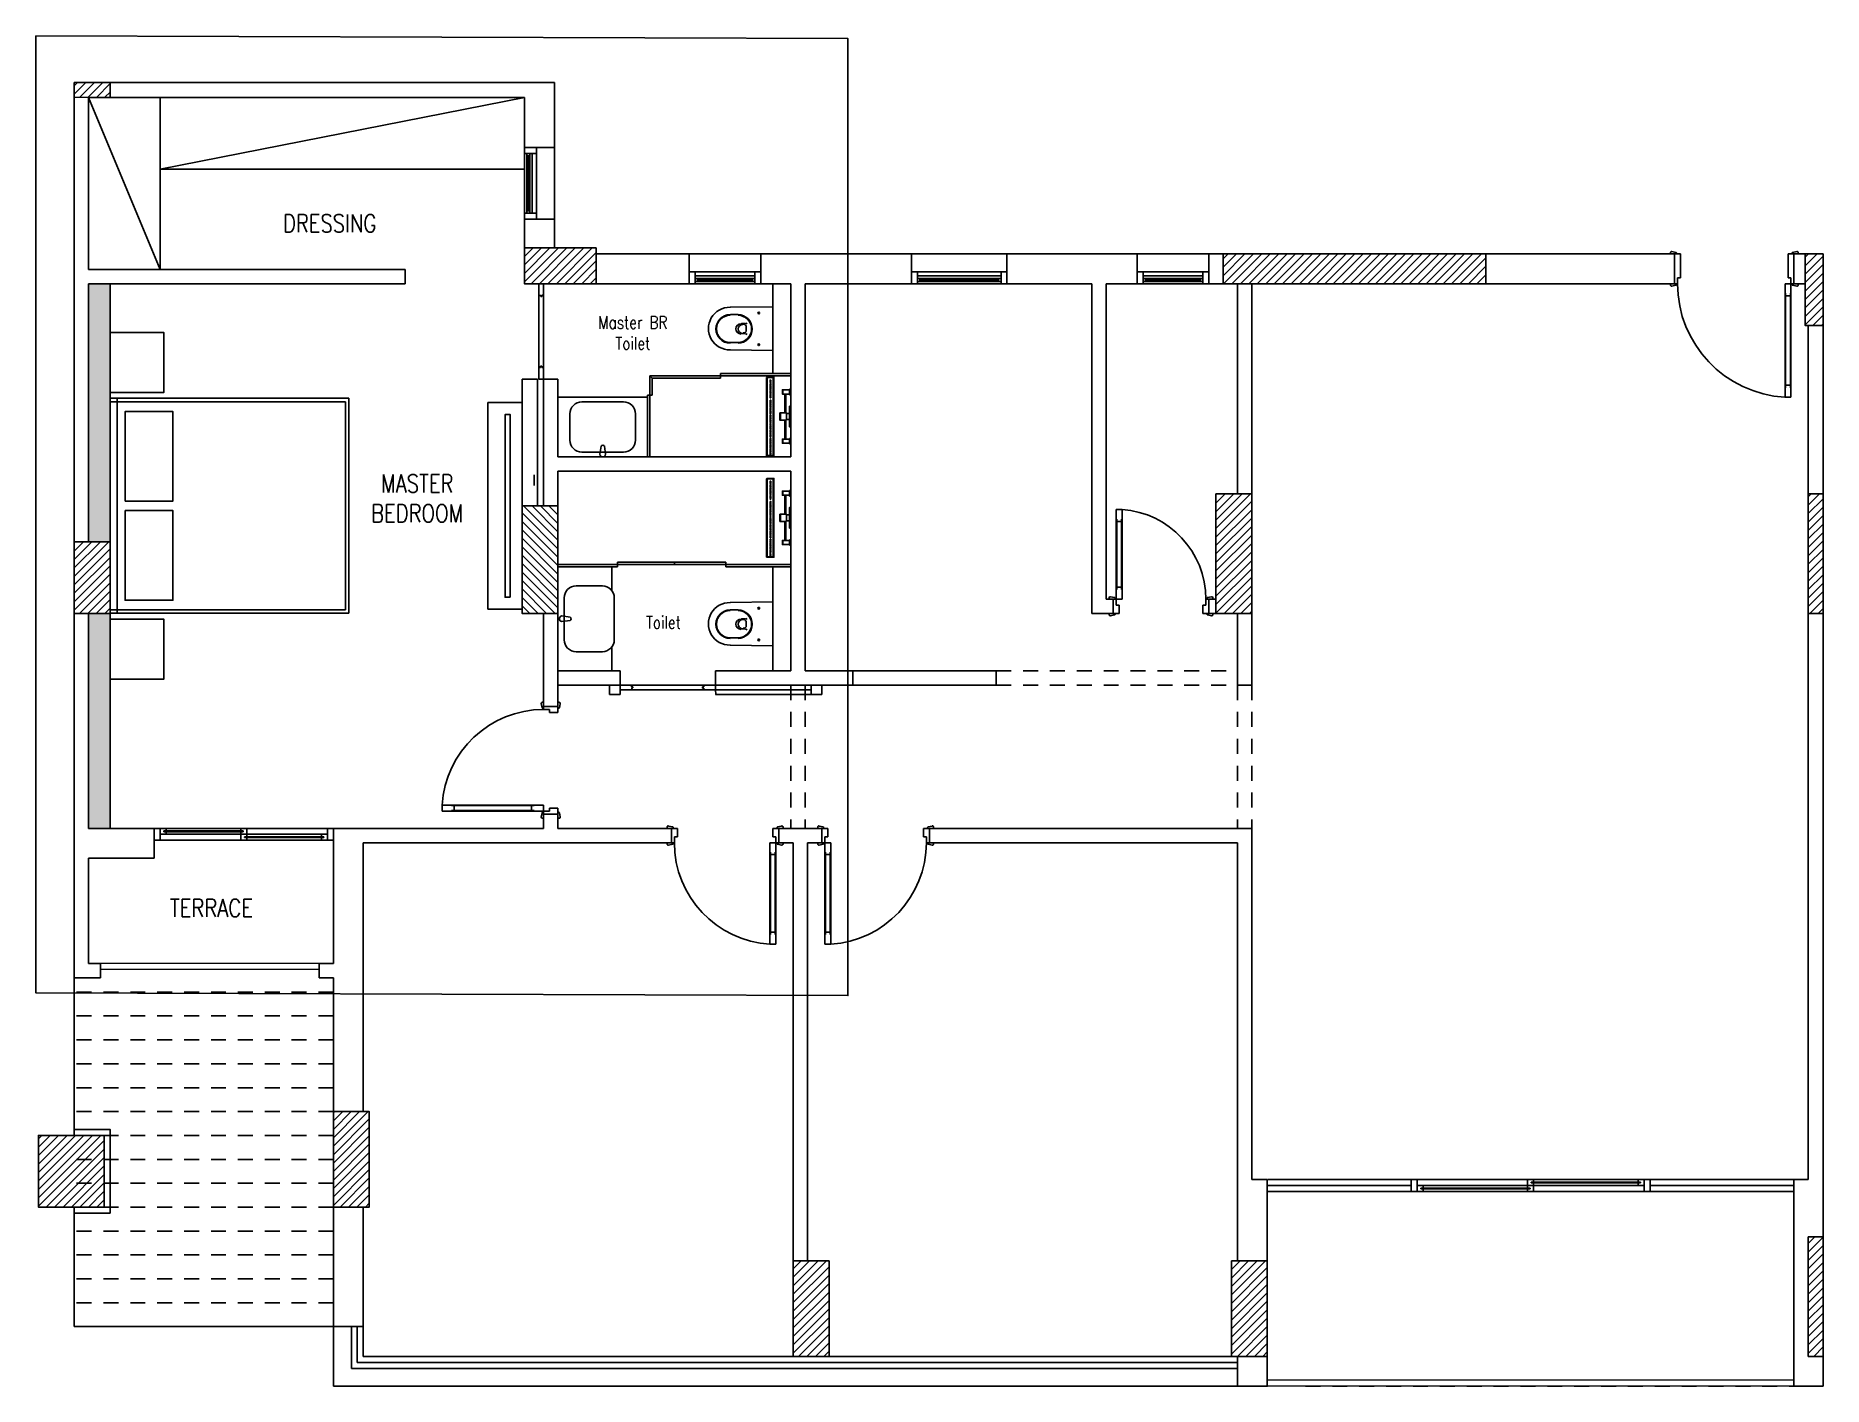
# Model space of a CAD drawing. Header units: inches. Extents: x 23.5 to 38.5, y 8.2 to 35.
# Drawn here: x 23.52 to 38.49, y 8.17 to 19.48 of the extents above; entities outside this region: 3.
import ezdxf

# ---------------------------------------------------------------- set-up
doc = ezdxf.new("R2010")
doc.units = ezdxf.units.IN
doc.header["$MEASUREMENT"] = 0
doc.linetypes.add('Type B - First floor$0$HIDDEN2', pattern=[0.1875, 0.125, -0.0625])
doc.linetypes.add('Type B - Typical$0$Type B - Typical$0$HIDDEN2', pattern=[0.1875, 0.125, -0.0625])
for name, color, linetype in [('A-DETL-TXT', 2, 'Continuous'), ('A-FURN', 2, 'Continuous'), ('A-SYMB-LEVL', 7, 'Continuous'), ('B-X-COL$0$B-X-COL$0$WA-A-COL', 9, 'Continuous'), ('B-X-COL$0$B-X-COL$0$WA-A-COL-HAT', 8, 'Continuous'), ('B-X-COL$0$WA-A-EXP-JNT', 53, 'Continuous'), ('H - Finish', 30, 'Continuous'), ('Type B - First floor$0$WA-A-HNDRAIL', 4, 'Continuous'), ('Type B - First floor$0$WA-A-LINE-10', 9, 'Continuous'), ('Type B - First floor$0$WA-A-LINE-20', 161, 'Continuous'), ('Type B - First floor$0$WA-A-LINE-ABV', 137, 'Type B - First floor$0$HIDDEN2'), ('Type B - First floor$0$WA-A-LINE-BLW', 1, 'Type B - First floor$0$HIDDEN2'), ('Type B - First floor$0$WA-A-WAL', 2, 'Continuous'), ('Type B - First floor$0$WA-A-WIN', 4, 'Continuous'), ('Type B - Typical$0$Type B - Typical$0$WA-A-DOR', 5, 'Continuous'), ('Type B - Typical$0$Type B - Typical$0$WA-A-LINE-20', 161, 'Continuous'), ('Type B - Typical$0$Type B - Typical$0$WA-A-LINE-ABV', 137, 'Type B - Typical$0$Type B - Typical$0$HIDDEN2'), ('Type B - Typical$0$Type B - Typical$0$WA-A-WIN', 4, 'Continuous'), ('Type B - Typical$0$WA-A-WAL', 2, 'Continuous'), ('XA-01 GROUND FLOOR PLAN$0$A-DOOR', 5, 'Continuous')]:
    doc.layers.add(name, color=color, linetype=linetype)
doc.styles.add('ID_ROMANS', font='ROMANS.shx', dxfattribs={"width": 0.8})

# ---------------------------------------------------------------- blocks, each defined once
blk = doc.blocks.new('*U9')
at = {"layer": 'Type B - Typical$0$Type B - Typical$0$WA-A-WIN'}
for p, q in [((0.5, 0.1), (-0.1, 0.1)), ((0.5, 0), (-0.1, 0)), ((-0.05, 0.1), (-0.05, 0)), ((0.45, 0.08), (-0.05, 0.08)), ((0.45, 0.055), (-0.05, 0.055)), ((0.45, 0.035), (-0.05, 0.035)), ((-0.03, 0.08), (-0.03, 0.055)), ((0.43, 0.0705), (-0.03, 0.0705)), ((0.43, 0.0645), (-0.03, 0.0645)), ((0.43, 0.08), (0.43, 0.055)), ((0.45, 0.1), (0.45, 0))]:
    blk.add_line(p, q, dxfattribs=at)
blk = doc.blocks.new('*U8')
at = {"layer": 'Type B - Typical$0$Type B - Typical$0$WA-A-WIN'}
for p, q in [((0.7, 0.1), (-0.1, 0.1)), ((0.7, 0), (-0.1, 0)), ((-0.05, 0.1), (-0.05, 0)), ((0.65, 0.08), (-0.05, 0.08)), ((0.65, 0.055), (-0.05, 0.055)), ((0.65, 0.035), (-0.05, 0.035)), ((-0.03, 0.08), (-0.03, 0.055)), ((0.63, 0.0705), (-0.03, 0.0705)), ((0.63, 0.0645), (-0.03, 0.0645)), ((0.63, 0.08), (0.63, 0.055)), ((0.65, 0.1), (0.65, 0))]:
    blk.add_line(p, q, dxfattribs=at)
blk = doc.blocks.new('Type B - Typical$0$Type B - Typical$0$door 100 x 25')
at = {"layer": 'Type B - Typical$0$Type B - Typical$0$WA-A-DOR'}
for p, q in [((0.025, 1.2), (0.075, 1.2)), ((0.025, 1.2), (0.025, 0.25)), ((0.075, 1.2), (0.075, 0.25)), ((0.025, 1.12), (0.03, 1.12)), ((0.03, 1.12), (0.03, 0.33)), ((0.03, 1.1), (0.07, 1.1)), ((0.07, 1.12), (0.075, 1.12)), ((0.07, 1.12), (0.07, 0.33)), ((0.025, 0.33), (0.03, 0.33)), ((0.03, 0.35), (0.07, 0.35)), ((0.07, 0.33), (0.075, 0.33)), ((-0.035, 0.25), (-0.035, 0.26)), ((0, 0.25), (-0.035, 0.25)), ((0.011, 0.263), (-0.023, 0.27)), ((0, 0.25), (0.025, 0.25)), ((0, 0.25), (0, 0)), ((0, 0.25), (0, 0)), ((0.015, 0.25), (0.015, 0.258)), ((0.015, 0.25), (0.015, 0.251)), ((0.025, 0.25), (0.075, 0.25)), ((0.025, 0.25), (0.025, 0.2)), ((0.025, 0.2), (0.05, 0.2)), ((0.05, 0.2), (0.05, 0)), ((0.975, 0.2), (0.95, 0.2)), ((0.95, 0.2), (0.95, 0)), ((1, 0.25), (0.975, 0.25)), ((0.975, 0.25), (0.975, 0.2)), ((0.985, 0.25), (0.985, 0.258)), ((0.985, 0.25), (0.985, 0.251)), ((0.989, 0.263), (1.023, 0.27)), ((1, 0.25), (1, 0)), ((1, 0.25), (1, 0)), ((1, 0.25), (1.035, 0.25)), ((1.035, 0.25), (1.035, 0.26)), ((-0.035, 0), (-0.035, -0.01)), ((0, 0), (-0.035, 0)), ((0.05, 0), (0, 0)), ((1, 0), (1.035, 0)), ((1.035, 0), (1.035, -0.01)), ((0.011, -0.013), (-0.023, -0.02)), ((0.015, 0), (0.015, -0.001)), ((0.015, 0), (0.015, -0.008)), ((0.95, 0), (1, 0)), ((0.985, 0), (0.985, -0.001)), ((0.985, 0), (0.985, -0.008)), ((0.989, -0.013), (1.023, -0.02))]:
    blk.add_line(p, q, dxfattribs=at)
for centre, radius, start, end in [((0.023, 0.249), 0.952, 0.0565, 86.8472), ((-0.025, 0.26), 0.01, 78.7519, 180), ((0.01, 0.258), 0.005, 0, 78.7519), ((0.99, 0.258), 0.005, 101.2481, 180), ((1.025, 0.26), 0.01, 360, 101.2481), ((-0.025, -0.01), 0.01, 180, 281.2481), ((0.01, -0.008), 0.005, 281.2481, 360), ((0.99, -0.008), 0.005, 180, 258.7519), ((1.025, -0.01), 0.01, 258.7519, 0)]:
    blk.add_arc(centre, radius, start, end, dxfattribs=at)
blk = doc.blocks.new('Type B - Typical$0$Type B - Typical$0$A$C229A7C97')
at = {"layer": 'Type B - Typical$0$Type B - Typical$0$WA-A-DOR'}
for p, q in [((292.769, 23.739), (292.819, 23.739)), ((292.769, 23.739), (292.769, 22.889)), ((292.769, 23.659), (292.774, 23.659)), ((292.774, 23.659), (292.774, 22.969)), ((292.814, 23.659), (292.819, 23.659)), ((292.814, 23.659), (292.814, 22.969)), ((292.819, 23.739), (292.819, 22.889)), ((292.774, 23.639), (292.814, 23.639)), ((292.755, 22.902), (292.721, 22.909)), ((292.769, 22.969), (292.774, 22.969)), ((292.774, 22.989), (292.814, 22.989)), ((292.814, 22.969), (292.819, 22.969)), ((293.633, 22.902), (293.667, 22.909)), ((292.709, 22.889), (292.709, 22.899)), ((292.744, 22.889), (292.709, 22.889)), ((292.709, 22.769), (292.709, 22.759)), ((292.744, 22.769), (292.709, 22.769)), ((292.755, 22.756), (292.721, 22.75)), ((292.744, 22.889), (292.769, 22.889)), ((292.744, 22.889), (292.744, 22.769)), ((292.744, 22.889), (292.744, 22.769)), ((292.794, 22.769), (292.744, 22.769)), ((292.759, 22.889), (292.759, 22.897)), ((292.759, 22.889), (292.759, 22.89)), ((292.759, 22.769), (292.759, 22.768)), ((292.759, 22.769), (292.759, 22.761)), ((292.769, 22.889), (292.819, 22.889)), ((292.769, 22.889), (292.769, 22.839)), ((292.769, 22.839), (292.794, 22.839)), ((292.794, 22.839), (292.794, 22.769)), ((293.619, 22.839), (293.594, 22.839)), ((293.594, 22.839), (293.594, 22.769)), ((293.594, 22.769), (293.644, 22.769)), ((293.644, 22.889), (293.619, 22.889)), ((293.619, 22.889), (293.619, 22.839)), ((293.629, 22.889), (293.629, 22.897)), ((293.629, 22.889), (293.629, 22.89)), ((293.629, 22.769), (293.629, 22.768)), ((293.629, 22.769), (293.629, 22.761)), ((293.633, 22.756), (293.667, 22.75)), ((293.644, 22.889), (293.644, 22.769)), ((293.644, 22.889), (293.644, 22.769)), ((293.644, 22.889), (293.679, 22.889)), ((293.644, 22.769), (293.679, 22.769)), ((293.679, 22.889), (293.679, 22.899)), ((293.679, 22.769), (293.679, 22.759))]:
    blk.add_line(p, q, dxfattribs=at)
for centre, radius, start, end in [((292.766, 22.888), 0.853, 0.0714, 86.4572), ((292.719, 22.899), 0.01, 78.7519, 180), ((292.754, 22.897), 0.005, 0, 78.7519), ((293.634, 22.897), 0.005, 101.2481, 180), ((293.669, 22.899), 0.01, 360, 101.2481), ((292.719, 22.759), 0.01, 180, 281.2481), ((292.754, 22.761), 0.005, 281.2481, 360), ((293.634, 22.761), 0.005, 180, 258.7519), ((293.669, 22.759), 0.01, 258.7519, 0)]:
    blk.add_arc(centre, radius, start, end, dxfattribs=at)
blk = doc.blocks.new('Type B - Typical$0$Type B - Typical$0$A$C4F005157')
at = {"layer": 'Type B - Typical$0$Type B - Typical$0$WA-A-DOR'}
for p, q in [((291.474, 24.299), (291.524, 24.299)), ((291.474, 24.299), (291.474, 23.549)), ((291.524, 24.299), (291.524, 23.549)), ((291.474, 24.219), (291.479, 24.219)), ((291.479, 24.219), (291.479, 23.629)), ((291.479, 24.199), (291.519, 24.199)), ((291.519, 24.219), (291.524, 24.219)), ((291.519, 24.219), (291.519, 23.629)), ((291.479, 23.649), (291.519, 23.649)), ((291.414, 23.549), (291.414, 23.559)), ((291.449, 23.549), (291.414, 23.549)), ((291.46, 23.562), (291.426, 23.569)), ((291.449, 23.549), (291.449, 23.429)), ((291.449, 23.549), (291.449, 23.429)), ((291.449, 23.549), (291.474, 23.549)), ((291.464, 23.549), (291.464, 23.558)), ((291.464, 23.549), (291.464, 23.55)), ((291.474, 23.629), (291.479, 23.629)), ((291.474, 23.549), (291.524, 23.549)), ((291.474, 23.549), (291.474, 23.499)), ((291.474, 23.499), (291.499, 23.499)), ((291.499, 23.499), (291.499, 23.429)), ((291.519, 23.629), (291.524, 23.629)), ((292.224, 23.499), (292.199, 23.499)), ((292.199, 23.499), (292.199, 23.429)), ((292.249, 23.549), (292.224, 23.549)), ((292.224, 23.549), (292.224, 23.499)), ((292.234, 23.549), (292.234, 23.558)), ((292.234, 23.549), (292.234, 23.55)), ((292.238, 23.562), (292.272, 23.569)), ((292.249, 23.549), (292.249, 23.429)), ((292.249, 23.549), (292.249, 23.429)), ((292.249, 23.549), (292.284, 23.549)), ((292.284, 23.549), (292.284, 23.559)), ((291.414, 23.429), (291.414, 23.419)), ((291.449, 23.429), (291.414, 23.429)), ((291.46, 23.416), (291.426, 23.41)), ((291.499, 23.429), (291.449, 23.429)), ((291.464, 23.429), (291.464, 23.428)), ((291.464, 23.429), (291.464, 23.421)), ((292.199, 23.429), (292.249, 23.429)), ((292.234, 23.429), (292.234, 23.428)), ((292.234, 23.429), (292.234, 23.421)), ((292.238, 23.416), (292.272, 23.41)), ((292.249, 23.429), (292.284, 23.429)), ((292.284, 23.429), (292.284, 23.419))]:
    blk.add_line(p, q, dxfattribs=at)
for centre, radius, start, end in [((291.471, 23.548), 0.753, 0.093, 85.9572), ((291.424, 23.559), 0.01, 78.7519, 180), ((291.459, 23.558), 0.005, 0, 78.7519), ((292.239, 23.558), 0.005, 101.2481, 180), ((292.274, 23.559), 0.01, 360, 101.2481), ((291.424, 23.419), 0.01, 180, 281.2481), ((291.459, 23.421), 0.005, 281.2481, 360), ((292.239, 23.421), 0.005, 180, 258.7519), ((292.274, 23.419), 0.01, 258.7519, 0)]:
    blk.add_arc(centre, radius, start, end, dxfattribs=at)
blk = doc.blocks.new('*U3')
at = {"layer": 'Type B - First floor$0$WA-A-WIN'}
for p, q in [((-10.033, 9.884), (-8.033, 9.884)), ((-9.983, 9.884), (-9.983, 9.784)), ((-9.058, 9.812), (-9.058, 9.884)), ((-9.008, 9.884), (-9.008, 9.862)), ((-8.133, 9.884), (-8.133, 9.862)), ((-8.083, 9.884), (-8.083, 9.784)), ((-10.033, 9.784), (-8.033, 9.784)), ((-8.083, 9.834), (-9.983, 9.834)), ((-9.038, 9.812), (-9.953, 9.812)), ((-9.953, 9.806), (-9.953, 9.812)), ((-9.038, 9.806), (-9.953, 9.806)), ((-9.933, 9.812), (-9.933, 9.834)), ((-9.933, 9.784), (-9.933, 9.806)), ((-9.058, 9.784), (-9.058, 9.806)), ((-9.038, 9.806), (-9.038, 9.812)), ((-9.028, 9.862), (-8.113, 9.862)), ((-9.028, 9.862), (-9.028, 9.856)), ((-9.028, 9.856), (-8.113, 9.856)), ((-9.008, 9.856), (-9.008, 9.784)), ((-8.133, 9.856), (-8.133, 9.834)), ((-8.113, 9.862), (-8.113, 9.856))]:
    blk.add_line(p, q, dxfattribs=at)
blk = doc.blocks.new('*U2')
at = {"layer": 'Type B - First floor$0$WA-A-WIN'}
for p, q in [((-9.783, 9.884), (-8.283, 9.884)), ((-9.733, 9.884), (-9.733, 9.784)), ((-9.058, 9.812), (-9.058, 9.884)), ((-9.008, 9.884), (-9.008, 9.862)), ((-8.383, 9.884), (-8.383, 9.862)), ((-8.333, 9.884), (-8.333, 9.784)), ((-9.783, 9.784), (-8.283, 9.784)), ((-8.333, 9.834), (-9.733, 9.834)), ((-9.038, 9.812), (-9.703, 9.812)), ((-9.703, 9.806), (-9.703, 9.812)), ((-9.038, 9.806), (-9.703, 9.806)), ((-9.683, 9.812), (-9.683, 9.834)), ((-9.683, 9.784), (-9.683, 9.806)), ((-9.058, 9.784), (-9.058, 9.806)), ((-9.038, 9.806), (-9.038, 9.812)), ((-9.028, 9.862), (-8.363, 9.862)), ((-9.028, 9.862), (-9.028, 9.856)), ((-9.028, 9.856), (-8.363, 9.856)), ((-9.008, 9.856), (-9.008, 9.784)), ((-8.383, 9.856), (-8.383, 9.834)), ((-8.363, 9.862), (-8.363, 9.856))]:
    blk.add_line(p, q, dxfattribs=at)
blk = doc.blocks.new('A$Ce7959106')
at = {"layer": 'A-FURN'}
for points in [[(0.356, 0.361), (0, 0.366)], [(0.356, 0.3), (0.29, 0.3)], [(0.224, 0.158), (0.224, 0.208)], [(0.264, 0.224), (0.229, 0.224)], [(0.249, 0.219), (0.234, 0.219)], [(0.002, 0), (0.356, 0.005)], [(0.264, 0.142), (0.229, 0.142)], [(0.249, 0.147), (0.234, 0.147)], [(0.356, 0.066), (0.29, 0.066)]]:
    blk.add_lwpolyline(points, dxfattribs=at)
for centre in [(0.119, 0.313), (0.119, 0.048)]:
    blk.add_circle(centre, 0.00763, dxfattribs=at)
for centre, radius, start, end in [((0.292, 0.18), 0.119, 90, 270), ((0.362, 0.183), 0.178, 268.99, 91.01), ((0.358, 0.18), 0.119, 270, 90), ((0.292, 0.18), 0.114, 90, 270), ((0.226, 0.236), 0.0127, 216.8757, 272.1641), ((0.236, 0.206), 0.00763, 89.9999, 180.0001), ((0.236, 0.155), 0.00763, 179.9999, 270.0001), ((0.252, 0.18), 0.0381, 270, 90), ((0.267, 0.18), 0.0432, 270, 90), ((0.358, 0.18), 0.114, 270, 90), ((0.226, 0.125), 0.0127, 87.8359, 143.1243)]:
    blk.add_arc(centre, radius, start, end, dxfattribs=at)
blk = doc.blocks.new('shower mixer')
blk.add_line((107531, 14416), (107526, 14416))
for points in [[(107018, 14609), (106972, 14609), (106972, 14619), (107018, 14619)], [(107287, 14619), (107114, 14619), (107114, 14609), (107287, 14609)], [(107231, 14583), (107170, 14583), (107170, 14528), (107231, 14528)], [(107384, 14609), (107429, 14609), (107429, 14619), (107384, 14619)], [(106901, 14446), (106895, 14446), (106895, 14451), (106901, 14451)], [(106911, 14446), (106906, 14446), (106906, 14451), (106911, 14451)], [(106921, 14446), (106916, 14446), (106916, 14451), (106921, 14451)], [(106926, 14446), (106926, 14451), (106931, 14451), (106931, 14446)], [(106936, 14446), (106936, 14451), (106941, 14451), (106941, 14446)], [(106946, 14446), (106946, 14451), (106951, 14451), (106951, 14446)], [(106956, 14446), (106956, 14451), (106962, 14451), (106962, 14446)], [(106967, 14446), (106967, 14451), (106972, 14451), (106972, 14446)], [(106977, 14446), (106977, 14451), (106982, 14451), (106982, 14446)], [(106987, 14446), (106987, 14451), (106992, 14451), (106992, 14446)], [(106997, 14446), (106997, 14451), (107002, 14451), (107002, 14446)], [(107007, 14446), (107007, 14451), (107012, 14451), (107012, 14446)], [(107018, 14446), (107018, 14451), (107023, 14451), (107023, 14446)], [(107028, 14446), (107028, 14451), (107033, 14451), (107033, 14446)], [(107038, 14446), (107038, 14451), (107043, 14451), (107043, 14446)], [(107063, 14446), (107063, 14451), (107068, 14451), (107068, 14446)], [(107073, 14446), (107073, 14451), (107079, 14451), (107079, 14446)], [(107084, 14446), (107084, 14451), (107089, 14451), (107089, 14446)], [(107094, 14446), (107094, 14451), (107099, 14451), (107099, 14446)], [(107104, 14446), (107104, 14451), (107109, 14451), (107109, 14446)], [(107114, 14446), (107114, 14451), (107119, 14451), (107119, 14446)], [(107124, 14446), (107124, 14451), (107129, 14451), (107129, 14446)], [(107134, 14451), (107140, 14451), (107140, 14446), (107134, 14446)], [(107145, 14451), (107150, 14451), (107150, 14446), (107145, 14446)], [(107155, 14451), (107160, 14451), (107160, 14446), (107155, 14446)], [(107165, 14451), (107170, 14451), (107170, 14446), (107165, 14446)], [(107175, 14451), (107180, 14451), (107180, 14446), (107175, 14446)], [(107190, 14451), (107195, 14451), (107195, 14446), (107190, 14446)], [(107201, 14451), (107206, 14451), (107206, 14446), (107201, 14446)], [(107216, 14451), (107216, 14446), (107211, 14446), (107211, 14451)], [(107226, 14451), (107226, 14446), (107221, 14446), (107221, 14451)], [(107236, 14451), (107236, 14446), (107231, 14446), (107231, 14451)], [(107246, 14446), (107241, 14446), (107241, 14451), (107246, 14451)], [(107256, 14446), (107251, 14446), (107251, 14451), (107256, 14451)], [(107267, 14446), (107262, 14446), (107262, 14451), (107267, 14451)], [(107277, 14446), (107272, 14446), (107272, 14451), (107277, 14451)], [(107287, 14446), (107282, 14446), (107282, 14451), (107287, 14451)], [(107297, 14446), (107292, 14446), (107292, 14451), (107297, 14451)], [(107307, 14446), (107302, 14446), (107302, 14451), (107307, 14451)], [(107312, 14446), (107312, 14451), (107318, 14451), (107318, 14446)], [(107323, 14446), (107323, 14451), (107328, 14451), (107328, 14446)], [(107333, 14446), (107333, 14451), (107338, 14451), (107338, 14446)], [(107343, 14446), (107343, 14451), (107348, 14451), (107348, 14446)], [(107353, 14446), (107353, 14451), (107358, 14451), (107358, 14446)], [(107363, 14446), (107363, 14451), (107368, 14451), (107368, 14446)], [(107379, 14446), (107379, 14451), (107384, 14451), (107384, 14446)], [(107389, 14446), (107389, 14451), (107394, 14451), (107394, 14446)], [(107399, 14446), (107399, 14451), (107404, 14451), (107404, 14446)], [(107409, 14446), (107409, 14451), (107414, 14451), (107414, 14446)], [(107419, 14446), (107419, 14451), (107424, 14451), (107424, 14446)], [(107429, 14446), (107429, 14451), (107434, 14451), (107434, 14446)], [(107440, 14446), (107440, 14451), (107445, 14451), (107445, 14446)], [(107450, 14446), (107450, 14451), (107455, 14451), (107455, 14446)], [(107460, 14446), (107460, 14451), (107465, 14451), (107465, 14446)], [(107470, 14446), (107470, 14451), (107475, 14451), (107475, 14446)], [(107480, 14451), (107485, 14451), (107485, 14446), (107480, 14446)], [(107490, 14451), (107495, 14451), (107495, 14446), (107490, 14446)], [(107501, 14451), (107506, 14451), (107506, 14446), (107501, 14446)], [(107511, 14451), (107516, 14451), (107516, 14446), (107511, 14446)]]:
    blk.add_lwpolyline(points, close=True)
for points in [[(107012, 14619), (107012, 14548), (106977, 14548), (106977, 14619)], [(107012, 14553), (106977, 14553)], [(107170, 14578), (107012, 14578)], [(107012, 14568), (107170, 14568)], [(107170, 14533), (107231, 14533)], [(107175, 14619), (107175, 14583)], [(107226, 14619), (107226, 14583)], [(107231, 14578), (107389, 14578)], [(107389, 14568), (107231, 14568)], [(107389, 14619), (107389, 14548), (107424, 14548), (107424, 14619)], [(107389, 14553), (107424, 14553)], [(106875, 14416), (106870, 14421), (106870, 14477), (107531, 14477), (107531, 14416)], [(106875, 14477), (106875, 14416), (107526, 14416), (107526, 14477)], [(106875, 14472), (107526, 14472)], [(107526, 14421), (106875, 14421)]]:
    blk.add_lwpolyline(points)
blk = doc.blocks.new('sfsd')
at = {"layer": 'XA-01 GROUND FLOOR PLAN$0$A-DOOR'}
for p, q in [((6.28, -12.874), (6.266, -12.874)), ((6.267, -12.787), (6.267, -13.49)), ((6.267, -12.787), (6.301, -12.787)), ((6.28, -12.883), (6.28, -12.874)), ((6.289, -12.883), (6.28, -12.883)), ((6.301, -12.874), (6.289, -12.874)), ((6.289, -12.874), (6.289, -12.883)), ((6.301, -12.787), (6.301, -13.489)), ((6.267, -13.405), (6.28, -13.405)), ((6.28, -13.405), (6.28, -13.396)), ((6.28, -13.396), (6.288, -13.396)), ((6.288, -13.396), (6.288, -13.404)), ((6.288, -13.404), (6.301, -13.404)), ((6.267, -13.49), (6.301, -13.49))]:
    blk.add_line(p, q, dxfattribs=at)
blk = doc.blocks.new('double bed 3')
for p, q in [((140050, 15910), (138250, 15910)), ((138250, 15910), (138250, 13910)), ((140020, 15880), (138280, 15880)), ((138280, 15880), (138280, 13910)), ((140020, 13910), (140020, 15880)), ((140050, 13910), (140050, 15910)), ((138250, 13969), (140050, 13969)), ((138250, 13910), (140050, 13910))]:
    blk.add_line(p, q)
for points in [[(139110, 14036), (138360, 14036), (138360, 14436), (139110, 14436)], [(139189, 14036), (139939, 14036), (139939, 14436), (139189, 14436)], [(137700, 13910), (138200, 13910), (138200, 14360), (137700, 14360)], [(140600, 13910), (140100, 13910), (140100, 14360), (140600, 14360)]]:
    blk.add_lwpolyline(points, close=True)

msp = doc.modelspace()

# ---------------------------------------------------------------- hatches: boundary and pattern name
h = msp.add_hatch()
h.set_pattern_fill('WOOD6', color=256, scale=0.05, pattern_type=2)
h.set_pattern_definition([(333.4349, (0, 0.028), (-0.049999958, 0.050000065), [0.0067082, -0.1050952]), (284.5742, (0.006, 0.025), (-0.349999644584, 1.350000110433), [0.0258312, -2.5572871]), (252.4744, (0.0125, 0.05), (-0.25000041342, -0.79999984564), [0.00996245, -0.9862805]), (315, (0.0095, 0.0405), (0.050000015, 0), [0.0127279, -0.05798275]), (270, (0.0185, 0.0315), (0.05, -0.05), [0.0095, -0.0405]), (309.0939, (0.0185, 0.022), (0.45000040157, -0.5499996955), [0.02061555, -1.0101609]), (270, (0.0315, 0.006), (0.05, -0.05), [0.006, -0.044]), (287.5256, (0.0315, 0.05), (-0.25000041342, 0.79999984564), [0.00996245, -0.9862805]), (303.6901, (0.0345, 0.0405), (-0.050000067, 0.099999978), [0.01081665, -0.1694609]), (339.7751, (0.0405, 0.0315), (0.54999986322, -0.20000041678), [0.01012425, -1.0022986])])
h.paths.add_polyline_path([(24.141, 17.4), (23.961, 17.4), (23.961, 15.24), (24.141, 15.24)])
h.paths.add_polyline_path([(24.141, 14.64), (23.961, 14.64), (23.961, 12.84), (24.141, 12.84)])
at = {"layer": 'B-X-COL$0$B-X-COL$0$WA-A-COL-HAT'}
h = msp.add_hatch(dxfattribs=at)
h.set_pattern_fill('ANSI31', color=256, scale=0.4)
h.set_pattern_definition([(45, (3.72114, 13.080477), (-0.03535534, 0.03535534), [])])
h.paths.add_polyline_path([(24.141, 19.085), (23.841, 19.085), (23.841, 18.96), (24.141, 18.961)])
h = msp.add_hatch(dxfattribs=at)
h.set_pattern_fill('ANSI31', color=256, scale=0.4)
h.set_pattern_definition([(45, (3.521035, 17.650477), (-0.03535534, 0.03535534), [])])
h.paths.add_polyline_path([(28.211, 17.7), (28.211, 17.4), (27.611, 17.4), (27.611, 17.7)])
h = msp.add_hatch(dxfattribs=at)
h.set_pattern_fill('ANSI31', color=256, scale=0.4)
h.set_pattern_definition([(45, (3.52114, 17.65058), (-0.03535534, 0.03535534), [])])
h.paths.add_polyline_path([(35.661, 17.4), (35.661, 17.65), (33.461, 17.65), (33.461, 17.4)])
h = msp.add_hatch(dxfattribs=at)
h.set_pattern_fill('ANSI31', color=256, scale=0.4)
h.set_pattern_definition([(45, (3.221137, 17.650477), (-0.03535534, 0.03535534), [])])
h.paths.add_polyline_path([(38.486, 17.05), (38.486, 17.65), (38.336, 17.65), (38.336, 17.05)])
h = msp.add_hatch(dxfattribs=at)
h.set_pattern_fill('ANSI31', color=256, scale=0.4, angle=-180)
h.set_pattern_definition([(225, (38.90114, 30.820477), (0.03535534, -0.03535534), [])])
h.paths.add_polyline_path([(33.701, 15.64), (33.401, 15.64), (33.401, 14.64), (33.701, 14.64)])
h = msp.add_hatch(dxfattribs=at)
h.set_pattern_fill('ANSI31', color=256, scale=0.4)
h.set_pattern_definition([(45, (3.271137, 17.650477), (-0.03535534, 0.03535534), [])])
h.paths.add_polyline_path([(38.486, 14.64), (38.486, 15.64), (38.361, 15.64), (38.361, 14.64)])
h = msp.add_hatch(dxfattribs=at)
h.set_pattern_fill('ANSI31', color=256, scale=0.4, angle=-90)
h.set_pattern_definition([(315, (22.718746, 30.96048), (0.03535534, 0.03535534), [])])
h.paths.add_polyline_path([(27.891, 14.64), (27.591, 14.64), (27.591, 15.54), (27.891, 15.54)])
h = msp.add_hatch(dxfattribs=at)
h.set_pattern_fill('ANSI31', color=256, scale=0.4)
h.set_pattern_definition([(45, (3.72114, 8.760477), (-0.03535534, 0.03535534), [])])
h.paths.add_polyline_path([(24.141, 14.64), (24.141, 15.24), (23.841, 15.24), (23.841, 14.64)])
h = msp.add_hatch(dxfattribs=at)
h.set_pattern_fill('ANSI31', color=256, scale=0.4)
h.set_pattern_definition([(45, (3.67114, 17.750477), (-0.03535534, 0.03535534), [])])
h.paths.add_polyline_path([(26.011, 10.47), (26.311, 10.47), (26.311, 9.67), (26.011, 9.67)])
h = msp.add_hatch(dxfattribs=at)
h.set_pattern_fill('ANSI31', color=256, scale=0.4)
h.set_pattern_definition([(45, (1.150716, 17.55052), (-0.03535534, 0.03535534), [])])
h.paths.add_polyline_path([(23.541, 10.27), (24.091, 10.27), (24.091, 9.67), (23.541, 9.671)])
h = msp.add_hatch(dxfattribs=at)
h.set_pattern_fill('ANSI31', color=256, scale=0.4)
h.set_pattern_definition([(45, (3.171136, 17.44984), (-0.03535534, 0.03535534), [])])
h.paths.add_polyline_path([(38.486, 8.42), (38.486, 9.42), (38.361, 9.42), (38.361, 8.42)])
h = msp.add_hatch(dxfattribs=at)
h.set_pattern_fill('ANSI31', color=256, scale=0.4)
h.set_pattern_definition([(45, (3.521137, 17.24984), (-0.03535534, 0.03535534), [])])
h.paths.add_polyline_path([(29.861, 9.22), (30.161, 9.22), (30.161, 8.42), (29.861, 8.42)])
h = msp.add_hatch(dxfattribs=at)
h.set_pattern_fill('ANSI31', color=256, scale=0.4)
h.set_pattern_definition([(45, (3.52114, 17.250477), (-0.03535534, 0.03535534), [])])
h.paths.add_polyline_path([(33.531, 9.22), (33.831, 9.22), (33.831, 8.42), (33.531, 8.42)])

# ---------------------------------------------------------------- linework, layer by layer
for p, q in [((24.141, 15.24), (24.141, 17.4)), ((29.251, 16.61), (29.251, 16.65)), ((24.141, 14.64), (24.141, 12.84)), ((30.361, 14.16), (30.361, 14.04)), ((31.561, 14.16), (31.561, 14.04))]:
    msp.add_line(p, q)
msp.add_lwpolyline([(23.518, 19.476), (30.319, 19.452), (30.319, 11.441), (23.518, 11.465)], close=True)
at = {"layer": 'A-FURN'}
for p, q in [((31.179, 34.632), (31.179, 34.982)), ((31.179, 34.632), (32.679, 34.632)), ((27.591, 15.54), (27.591, 16.6)), ((27.591, 16.6), (27.721, 16.6)), ((27.771, 16.6), (27.891, 16.6)), ((27.891, 15.95), (27.891, 16.6)), ((27.891, 16.45), (28.641, 16.45)), ((28.341, 14.833), (28.341, 15.03)), ((28.341, 14.16), (28.341, 14.358))]:
    msp.add_line(p, q, dxfattribs=at)
for points in [[(32.529, 34.982), (32.529, 34.932), (31.329, 34.932), (31.329, 34.982)], [(27.591, 14.676), (27.305, 14.676), (27.305, 16.405), (27.591, 16.405)], [(27.491, 14.776), (27.449, 14.776), (27.449, 16.305), (27.491, 16.305)]]:
    msp.add_lwpolyline(points, close=True, dxfattribs=at)
for points in [[(28.541, 16.311), (28.541, 16.091, -0.414214), (28.441, 15.991), (28.091, 15.991, -0.414214), (27.991, 16.091), (27.991, 16.311, -0.414214), (28.091, 16.411), (28.441, 16.411, -0.414214)], [(28.289, 15.972), (28.281, 16.041, 0.564298), (28.252, 16.041), (28.243, 15.972, 0.947808)], [(28.263, 14.32), (28.043, 14.32, -0.414214), (27.943, 14.42), (27.943, 14.77, -0.414214), (28.043, 14.87), (28.263, 14.87, -0.414214), (28.363, 14.77), (28.363, 14.42, -0.414214)], [(27.925, 14.572), (27.993, 14.581, 0.564298), (27.993, 14.61), (27.925, 14.619, 0.947808)]]:
    msp.add_lwpolyline(points, format="xyb", close=True, dxfattribs=at)
at = {"layer": 'B-X-COL$0$B-X-COL$0$WA-A-COL'}
for points in [[(23.841, 19.085), (23.841, 18.96), (24.141, 18.961), (24.141, 19.085)], [(38.486, 17.65), (38.336, 17.65), (38.336, 17.05), (38.486, 17.05)], [(38.486, 15.64), (38.361, 15.64), (38.361, 14.64), (38.486, 14.64)], [(38.486, 9.42), (38.361, 9.42), (38.361, 8.42), (38.486, 8.42)]]:
    msp.add_lwpolyline(points, dxfattribs=at)
for points in [[(28.211, 17.7), (28.211, 17.4), (27.611, 17.4), (27.611, 17.7)], [(35.661, 17.4), (35.661, 17.65), (33.461, 17.65), (33.461, 17.4)], [(33.701, 15.64), (33.401, 15.64), (33.401, 14.64), (33.701, 14.64)], [(27.891, 14.64), (27.591, 14.64), (27.591, 15.54), (27.891, 15.54)], [(24.141, 15.24), (23.841, 15.24), (23.841, 14.64), (24.141, 14.64)], [(26.011, 10.47), (26.311, 10.47), (26.311, 9.67), (26.011, 9.67)], [(23.541, 10.27), (24.091, 10.27), (24.091, 9.67), (23.541, 9.671)], [(29.861, 9.22), (30.161, 9.22), (30.161, 8.42), (29.861, 8.42)], [(33.531, 9.22), (33.831, 9.22), (33.831, 8.42), (33.531, 8.42)]]:
    msp.add_lwpolyline(points, close=True, dxfattribs=at)
at = {"layer": 'B-X-COL$0$WA-A-EXP-JNT'}
msp.add_lwpolyline([(23.841, 19.085), (23.841, 10.32), (24.141, 10.32), (24.141, 9.62), (23.841, 9.62), (23.841, 8.67)], dxfattribs=at)
at = {"layer": 'H - Finish', "color": 5}
for p, q in [((27.692, 15.712), (27.692, 15.8)), ((28.322, 13.961), (28.322, 14.04)), ((28.411, 13.961), (28.322, 13.961)), ((28.411, 14.04), (28.411, 13.961)), ((30.011, 14.001), (29.211, 14.001)), ((29.211, 14.001), (29.212, 13.961)), ((29.211, 13.961), (30.011, 13.961)), ((30.011, 13.961), (30.011, 14.04)), ((30.1, 13.961), (30.011, 13.961)), ((30.1, 13.961), (30.1, 14.04))]:
    msp.add_line(p, q, dxfattribs=at)
at = {"layer": 'Type B - First floor$0$WA-A-HNDRAIL', "lineweight": 0}
for p, q in [((25.891, 11.71), (24.061, 11.71)), ((25.891, 11.66), (24.061, 11.66)), ((38.241, 8.22), (33.831, 8.22)), ((38.241, 8.17), (33.831, 8.17))]:
    msp.add_line(p, q, dxfattribs=at)
at = {"layer": 'Type B - First floor$0$WA-A-LINE-10'}
for p, q in [((23.841, 10.27), (23.841, 11.59)), ((25.891, 11.59), (25.891, 11.59)), ((23.841, 8.67), (23.841, 9.671)), ((26.011, 8.67), (23.841, 8.67))]:
    msp.add_line(p, q, dxfattribs=at)
at = {"layer": 'Type B - First floor$0$WA-A-LINE-20'}
for p in [(26.011, 8.67), (33.581, 8.17)]:
    msp.add_line(p, (26.011, 8.17), dxfattribs=at)
at = {"layer": 'Type B - First floor$0$WA-A-LINE-ABV'}
msp.add_line((34.151, 8.17), (38.241, 8.17), dxfattribs=at)
at = {"layer": 'Type B - First floor$0$WA-A-LINE-BLW'}
for p, q in [((26.011, 11.47), (23.841, 11.47)), ((26.011, 11.27), (23.841, 11.27)), ((26.011, 11.07), (23.841, 11.07)), ((26.011, 10.87), (23.841, 10.87)), ((26.011, 10.67), (23.841, 10.67)), ((26.011, 10.47), (23.841, 10.47)), ((26.011, 10.27), (23.841, 10.27)), ((26.011, 10.07), (23.841, 10.07)), ((26.011, 9.87), (23.841, 9.87)), ((26.011, 9.67), (23.841, 9.67)), ((26.011, 9.47), (23.841, 9.47)), ((26.011, 9.27), (23.841, 9.27)), ((26.011, 9.07), (23.841, 9.07)), ((26.011, 8.87), (23.841, 8.87))]:
    msp.add_line(p, q, dxfattribs=at)
at = {"layer": 'Type B - First floor$0$WA-A-WAL'}
for p, q in [((23.841, 19.085), (23.841, 11.59)), ((23.961, 12.84), (24.511, 12.84)), ((24.511, 12.59), (24.511, 12.84)), ((26.011, 11.71), (26.011, 12.84)), ((23.961, 12.59), (24.511, 12.59)), ((23.961, 12.59), (23.961, 11.71)), ((26.261, 12.72), (26.261, 10.47)), ((23.961, 11.71), (24.061, 11.71)), ((24.061, 11.59), (24.061, 11.71)), ((25.891, 11.71), (25.891, 11.59)), ((26.011, 11.71), (25.891, 11.71)), ((23.841, 11.59), (24.061, 11.59)), ((25.891, 11.59), (26.011, 11.59)), ((26.011, 11.59), (26.011, 8.67)), ((26.311, 10.47), (26.261, 10.47)), ((26.311, 9.67), (26.311, 10.47)), ((29.861, 10.07), (29.861, 8.42)), ((29.981, 10.07), (29.981, 9.22)), ((33.701, 9.9), (33.701, 10.07)), ((38.361, 9.9), (38.361, 10.07)), ((33.831, 9.9), (33.701, 9.9)), ((38.241, 8.17), (38.241, 9.9)), ((38.361, 9.9), (38.241, 9.9)), ((26.261, 9.67), (26.261, 8.67)), ((26.261, 9.67), (26.311, 9.67)), ((30.161, 9.22), (29.981, 9.22)), ((30.161, 8.42), (30.161, 9.22)), ((33.531, 8.42), (33.531, 9.221)), ((26.261, 8.67), (26.011, 8.67)), ((29.861, 8.42), (30.161, 8.42)), ((33.581, 8.42), (33.531, 8.42)), ((38.486, 8.17), (38.241, 8.17))]:
    msp.add_line(p, q, dxfattribs=at)
msp.add_lwpolyline([(23.541, 9.671), (24.091, 9.671), (24.091, 10.27), (23.541, 10.27)], close=True, dxfattribs=at)
for points in [[(33.531, 9.221), (33.581, 9.22), (33.581, 10.07)], [(33.831, 9.9), (33.831, 8.17), (33.581, 8.17), (33.581, 8.421)]]:
    msp.add_lwpolyline(points, dxfattribs=at)
at = {"layer": 'Type B - First floor$0$WA-A-WIN'}
for p, q in [((35.036, 9.9), (33.836, 9.9)), ((35.036, 9.8), (35.036, 9.9)), ((37.036, 9.8), (37.036, 9.9)), ((38.236, 9.9), (37.036, 9.9)), ((35.036, 9.85), (33.836, 9.85)), ((35.036, 9.8), (33.836, 9.8)), ((38.236, 9.85), (37.036, 9.85)), ((38.236, 9.8), (37.036, 9.8)), ((26.161, 8.67), (26.161, 8.32)), ((26.211, 8.67), (26.211, 8.37)), ((26.261, 8.67), (26.261, 8.42)), ((26.261, 8.42), (33.531, 8.42)), ((26.161, 8.32), (33.581, 8.32)), ((26.211, 8.37), (33.581, 8.37))]:
    msp.add_line(p, q, dxfattribs=at)
at = {"layer": 'Type B - Typical$0$Type B - Typical$0$WA-A-LINE-20'}
for p, q in [((27.861, 18.54), (27.861, 17.94)), ((28.991, 17.65), (29.591, 17.65)), ((30.851, 17.65), (31.651, 17.65)), ((32.741, 17.65), (33.341, 17.65))]:
    msp.add_line(p, q, dxfattribs=at)
at = {"layer": 'Type B - Typical$0$Type B - Typical$0$WA-A-LINE-ABV'}
for p, q in [((31.561, 14.16), (33.581, 14.16)), ((29.841, 14.04), (29.841, 12.84)), ((29.961, 14.04), (29.961, 12.84)), ((31.561, 14.04), (33.581, 14.04)), ((33.581, 14.04), (33.581, 12.84)), ((33.701, 14.04), (33.701, 12.84))]:
    msp.add_line(p, q, dxfattribs=at)
at = {"layer": 'Type B - Typical$0$WA-A-WAL'}
for p, q in [((23.841, 19.085), (27.861, 19.085)), ((27.861, 19.085), (27.861, 18.54)), ((23.961, 18.96), (27.611, 18.96)), ((23.961, 18.96), (23.961, 17.52)), ((24.561, 17.52), (23.961, 18.96)), ((24.561, 18.96), (24.561, 17.52)), ((24.561, 18.36), (27.611, 18.96)), ((27.611, 18.54), (27.611, 18.96)), ((27.861, 18.54), (27.611, 18.54)), ((24.561, 18.36), (27.611, 18.36)), ((27.861, 17.94), (27.611, 17.94)), ((27.611, 17.94), (27.611, 17.4)), ((27.861, 17.7), (27.861, 17.94)), ((26.611, 17.52), (23.961, 17.52)), ((26.611, 17.4), (26.611, 17.52)), ((28.991, 17.65), (28.211, 17.65)), ((28.991, 17.4), (28.991, 17.65)), ((30.851, 17.65), (29.591, 17.65)), ((29.591, 17.4), (29.591, 17.65)), ((30.851, 17.65), (30.851, 17.4)), ((32.741, 17.65), (31.651, 17.65)), ((31.651, 17.65), (31.651, 17.4)), ((32.741, 17.4), (32.741, 17.65)), ((33.341, 17.4), (33.341, 17.65)), ((33.461, 17.65), (33.341, 17.65)), ((35.411, 17.65), (33.711, 17.65)), ((37.241, 17.65), (35.661, 17.65)), ((37.241, 17.65), (37.241, 17.4)), ((38.486, 8.17), (38.486, 17.65)), ((26.611, 17.4), (23.961, 17.4)), ((23.961, 17.4), (23.961, 15.24)), ((28.991, 17.4), (27.891, 17.4)), ((29.841, 17.4), (29.591, 17.4)), ((29.691, 16.65), (29.691, 17.4)), ((29.841, 15.95), (29.841, 17.4)), ((30.851, 17.4), (29.961, 17.4)), ((29.961, 14.16), (29.961, 17.4)), ((31.651, 17.4), (32.361, 17.4)), ((32.361, 14.64), (32.361, 17.4)), ((32.481, 17.4), (32.741, 17.4)), ((32.481, 14.76), (32.481, 17.4)), ((33.581, 17.4), (33.341, 17.4)), ((33.581, 17.4), (33.581, 15.64)), ((33.701, 17.4), (37.241, 17.4)), ((33.701, 17.4), (33.701, 14.04)), ((38.361, 10.07), (38.361, 17.05)), ((28.661, 16.468), (28.661, 16.63)), ((29.251, 16.63), (28.661, 16.63)), ((28.681, 16.61), (28.661, 16.63)), ((29.841, 16.65), (29.251, 16.65)), ((29.841, 16.63), (29.251, 16.63)), ((27.721, 16.6), (27.721, 15.54)), ((27.771, 15.54), (27.771, 16.6)), ((28.641, 15.95), (28.641, 16.468)), ((28.641, 16.468), (28.681, 16.468)), ((28.661, 15.95), (28.661, 16.468)), ((29.251, 16.61), (28.681, 16.61)), ((28.681, 16.468), (28.681, 16.61)), ((29.841, 15.95), (27.891, 15.95)), ((27.891, 14.76), (27.891, 15.83)), ((29.841, 15.83), (27.891, 15.83)), ((29.841, 14.16), (29.841, 15.83)), ((33.401, 15.52), (33.401, 14.64)), ((29.841, 15.05), (27.891, 15.05)), ((28.391, 15.03), (27.891, 15.03)), ((29.297, 15.07), (28.391, 15.07)), ((28.391, 15.03), (28.391, 15.07)), ((28.866, 15.05), (28.866, 15.07)), ((29.297, 15.03), (29.297, 15.07)), ((29.841, 15.03), (29.297, 15.03)), ((29.691, 14.16), (29.691, 15.03)), ((32.481, 14.76), (32.541, 14.76)), ((32.541, 14.76), (32.541, 14.64)), ((33.341, 14.76), (33.401, 14.76)), ((33.341, 14.64), (33.341, 14.76)), ((23.961, 14.64), (23.961, 12.84)), ((27.771, 13.86), (27.771, 14.64)), ((27.891, 13.86), (27.891, 14.64)), ((32.361, 14.64), (32.541, 14.64)), ((33.341, 14.64), (33.401, 14.64)), ((33.401, 14.64), (33.581, 14.64)), ((33.581, 14.64), (33.581, 14.04)), ((27.891, 14.16), (28.411, 14.16)), ((28.411, 14.04), (28.411, 14.16)), ((29.211, 14.16), (29.841, 14.16)), ((29.211, 14.04), (29.211, 14.16)), ((31.561, 14.16), (29.961, 14.16)), ((27.891, 14.04), (28.411, 14.04)), ((31.561, 14.04), (29.211, 14.04)), ((33.581, 14.04), (33.701, 14.04)), ((27.891, 13.86), (27.771, 13.86)), ((27.771, 12.84), (27.771, 12.96)), ((27.891, 12.96), (27.771, 12.96)), ((27.891, 12.84), (27.891, 12.96)), ((27.771, 12.84), (26.011, 12.84)), ((28.841, 12.84), (27.891, 12.84)), ((28.841, 12.72), (28.841, 12.84)), ((30.101, 12.84), (29.741, 12.84)), ((29.741, 12.72), (29.741, 12.84)), ((30.101, 12.72), (30.101, 12.84)), ((33.701, 12.84), (31.001, 12.84)), ((31.001, 12.72), (31.001, 12.84)), ((33.701, 10.07), (33.701, 12.84)), ((28.841, 12.72), (26.261, 12.72)), ((29.861, 12.72), (29.741, 12.72)), ((29.861, 10.07), (29.861, 12.72)), ((29.981, 10.07), (29.981, 12.72)), ((30.101, 12.72), (29.981, 12.72)), ((33.581, 12.72), (31.001, 12.72)), ((33.581, 10.07), (33.581, 12.72)), ((33.701, 10.19), (33.701, 12.72))]:
    msp.add_line(p, q, dxfattribs=at)
for points in [[(27.861, 17.7), (28.211, 17.7), (28.211, 17.65)], [(38.336, 17.4), (38.241, 17.4), (38.241, 17.65), (38.486, 17.65)], [(38.336, 17.4), (38.336, 17.05), (38.361, 17.05)], [(27.771, 15.54), (27.591, 15.54), (27.591, 14.64), (27.771, 14.64)], [(23.961, 14.64), (24.141, 14.64), (24.141, 15.24), (23.961, 15.24)]]:
    msp.add_lwpolyline(points, dxfattribs=at)

# ---------------------------------------------------------------- block references
at = {"xscale": -1}
for p in [(29.691, 16.842), (29.691, 14.37)]:
    msp.add_blockref('A$Ce7959106', p, dxfattribs=at)
at = {"layer": 'A-FURN', "lineweight": 9, "xscale": -0.001, "yscale": 0.001, "zscale": 0.001, "rotation": 270}
msp.add_blockref('double bed 3', (10.231, -123.609), dxfattribs=at)
at = {"layer": 'A-FURN', "xscale": 0.001, "yscale": 0.001, "zscale": 0.001, "rotation": 270}
for p in [(15.222, 123.489), (15.222, 122.641)]:
    msp.add_blockref('shower mixer', p, dxfattribs=at)
at = {"layer": 'A-SYMB-LEVL', "xscale": 1.137777777777955, "yscale": 1.137777777777955, "zscale": 1.137777777777955}
for p, rotation in [((34.901, 2.052), 180.0009013224195), ((43.76, 21.171), 270.0009013224196)]:
    msp.add_blockref('sfsd', p, dxfattribs=dict(at, rotation=rotation))
at = {"layer": 'Type B - First floor$0$WA-A-WIN', "color": 0, "xscale": -1}
msp.add_blockref('*U2', (16.228, 2.957), dxfattribs=at)
at = {"layer": 'Type B - First floor$0$WA-A-WIN', "color": 0}
msp.add_blockref('*U3', (45.069, 0.017), dxfattribs=at)
at = {"layer": 'Type B - Typical$0$Type B - Typical$0$WA-A-DOR'}
for name, p, rotation in [('Type B - Typical$0$Type B - Typical$0$door 100 x 25', (38.241, 17.65), 180), ('Type B - Typical$0$Type B - Typical$0$A$C229A7C97', (50.66, -279.783), 90), ('Type B - Typical$0$Type B - Typical$0$A$C229A7C97', (322.485, 35.61), 180)]:
    msp.add_blockref(name, p, dxfattribs=dict(at, rotation=rotation))
at = {"layer": 'Type B - Typical$0$Type B - Typical$0$WA-A-DOR', "extrusion": (0, 0, -1), "xscale": -1, "zscale": -1}
msp.add_blockref('Type B - Typical$0$Type B - Typical$0$A$C4F005157', (258.908, -8.789), dxfattribs=at)
at = {"layer": 'Type B - Typical$0$Type B - Typical$0$WA-A-DOR', "extrusion": (0, 0, -1), "zscale": -1, "rotation": 180}
msp.add_blockref('Type B - Typical$0$Type B - Typical$0$A$C229A7C97', (262.643, 35.61), dxfattribs=at)
at = {"layer": 'Type B - Typical$0$Type B - Typical$0$WA-A-WIN', "rotation": 90}
msp.add_blockref('*U9', (27.711, 18.04), dxfattribs=at)
at = {"layer": 'Type B - Typical$0$Type B - Typical$0$WA-A-WIN', "xscale": -1, "rotation": 180}
for name, p in [('*U9', (29.091, 17.5)), ('*U8', (30.951, 17.5)), ('*U9', (32.841, 17.5))]:
    msp.add_blockref(name, p, dxfattribs=at)

# ---------------------------------------------------------------- texts
at = {"layer": 'A-DETL-TXT', "attachment_point": 1, "style": 'ID_ROMANS'}
for s, insert, char_height, width in [('\\pxqc;DRESSING', (25.005, 17.981), 0.15, 1.94975), ('\\pxqc;Master BR^JToilet', (27.836, 17.129), 0.105, 1.36483), ('\\pxqc;MASTER\\PBEDROOM', (25.738, 15.803), 0.15, 1.94975), ('\\pxqc;^JToilet', (28.091, 14.793), 0.105, 1.36483), ('\\pxqc;TERRACE', (24.015, 12.249), 0.15, 1.94975)]:
    msp.add_mtext(s, dxfattribs=dict(at, insert=insert, char_height=char_height, width=width))

doc.saveas('drawing.dxf')
